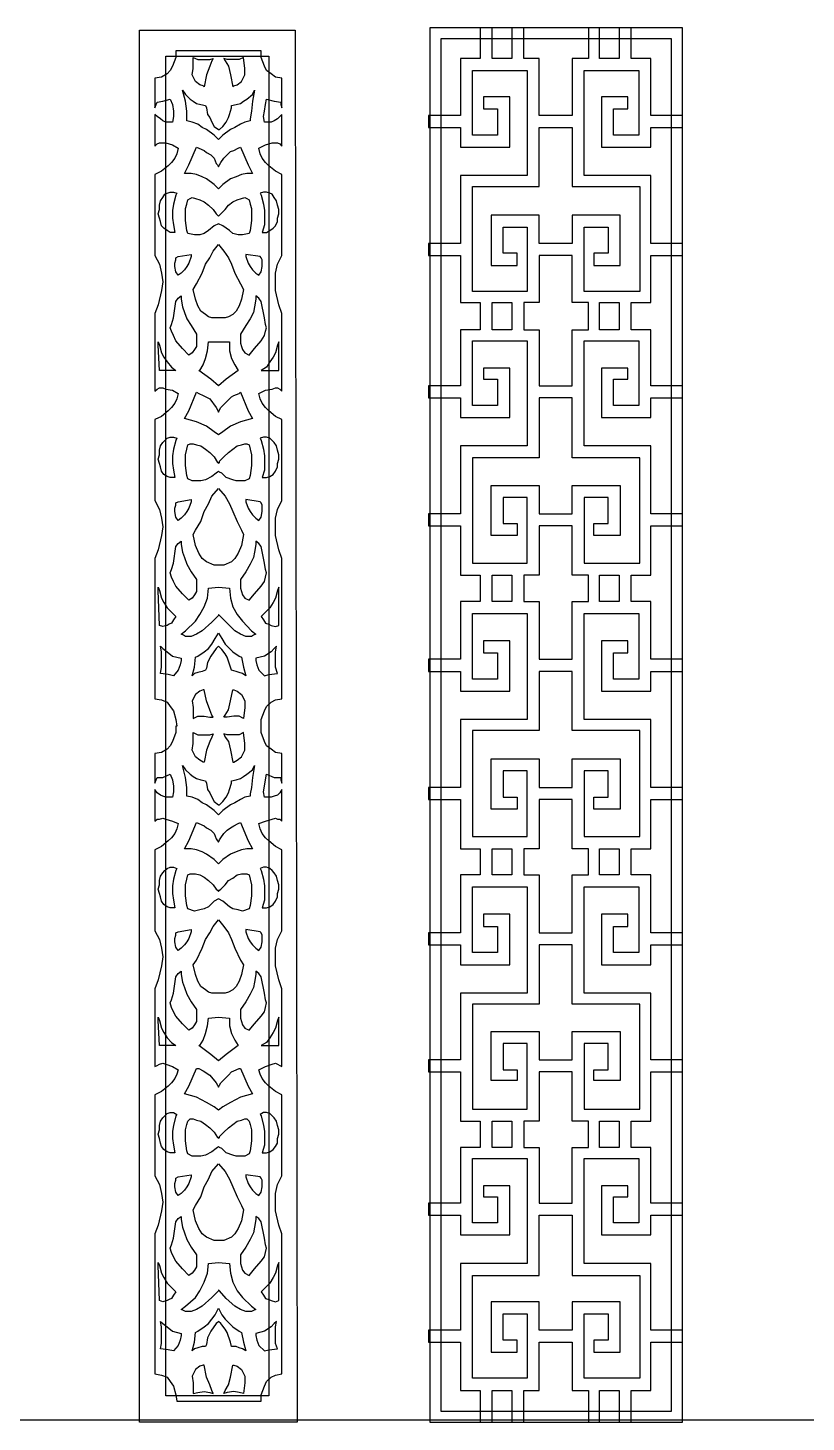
# Model space of a CAD drawing. Extents: x -66030 to 95157, y -13132 to 45879.
# Drawn here: x 26480 to 29257, y 31861 to 36837 of the extents above; entities that cross this region are included whole.
import ezdxf

# ---------------------------------------------------------------- set-up
doc = ezdxf.new("R2010")
doc.units = 0
doc.header["$LTSCALE"] = 100
doc.header["$MEASUREMENT"] = 0
doc.layers.add('3', color=11, linetype='CONTINUOUS')

msp = doc.modelspace()

# ---------------------------------------------------------------- linework, layer by layer
at = {"layer": '3', "color": 2}
msp.add_line((-66009.4, 31868.9), (90873, 31868.9), dxfattribs=at)
at = {"layer": '3'}
for points in [[(26879.3, 36829.5), (27434, 36829.5), (27441.8, 31861.1), (26879.3, 31861.1), (26879.3, 36829.5)], [(28590.2, 36837.3), (28590.2, 36728), (28519.8, 36728), (28519.8, 36837.3), (28480.8, 36837.3), (28480.8, 36728), (28422.2, 36728), (28422.2, 36524.8), (28363.6, 36524.8), (28363.6, 36524.8), (28351.9, 36524.8), (28305, 36524.8), (28305, 36728), (28250.3, 36728), (28250.3, 36837.3), (28207.4, 36837.3), (28207.4, 36728), (28137.1, 36728), (28137.1, 36837.3), (28094.1, 36837.3), (28094.1, 36728), (28051.1, 36728), (28023.8, 36728), (28023.8, 36524.8), (28023.8, 36524.8), (27965.2, 36524.8), (27910.5, 36524.8), (27910.5, 36481.9), (27965.2, 36481.9), (28023.8, 36481.9), (28023.8, 36481.9), (28023.8, 36411.6), (28066.8, 36411.6), (28199.6, 36411.6), (28199.6, 36591.2), (28105.8, 36591.2), (28105.8, 36548.3), (28156.6, 36548.3), (28156.6, 36454.5), (28066.8, 36454.5), (28066.8, 36685), (28262.1, 36685), (28262.1, 36310), (28066.8, 36310), (28023.8, 36310), (28023.8, 36298.3), (28023.8, 36271), (28023.8, 36067.8), (27965.2, 36067.8), (27910.5, 36067.8), (27910.5, 36024.9), (27965.2, 36024.9), (28023.8, 36024.9), (28023.8, 35856.9), (28094.1, 35856.9), (28094.1, 35759.3), (28051.1, 35759.3), (28023.8, 35759.3), (28023.8, 35560.1), (28023.8, 35560.1), (27965.2, 35560.1), (27910.5, 35560.1), (27910.5, 35517.1), (27965.2, 35517.1), (28023.8, 35517.1), (28023.8, 35517.1), (28023.8, 35446.8), (28066.8, 35446.8), (28199.6, 35446.8), (28199.6, 35622.6), (28105.8, 35622.6), (28105.8, 35583.5), (28156.6, 35583.5), (28156.6, 35489.8), (28066.8, 35489.8), (28066.8, 35720.2), (28262.1, 35720.2), (28262.1, 35345.2), (28066.8, 35345.2), (28023.8, 35345.2), (28023.8, 35333.5), (28023.8, 35302.3), (28023.8, 35103.1), (27965.2, 35103.1), (27910.5, 35103.1), (27910.5, 35060.1), (27965.2, 35060.1), (28023.8, 35060.1), (28023.8, 34884.3), (28094.1, 34884.3), (28094.1, 34790.6), (28051.1, 34790.6), (28023.8, 34790.6), (28023.8, 34583.6), (28023.8, 34583.6), (27965.2, 34583.6), (27910.5, 34583.6), (27910.5, 34540.6), (27965.2, 34540.6), (28023.8, 34540.6), (28023.8, 34540.6), (28023.8, 34470.3), (28066.8, 34470.3), (28199.6, 34470.3), (28199.6, 34650), (28105.8, 34650), (28105.8, 34607), (28156.6, 34607), (28156.6, 34513.3), (28066.8, 34513.3), (28066.8, 34747.6), (28262.1, 34747.6), (28262.1, 34368.7), (28066.8, 34368.7), (28023.8, 34368.7), (28023.8, 34357), (28023.8, 34329.7), (28023.8, 34126.6), (27965.2, 34126.6), (27910.5, 34126.6), (27910.5, 34083.6), (27965.2, 34083.6), (28023.8, 34083.6), (28023.8, 33907.8), (28094.1, 33907.8), (28094.1, 33814.1), (28051.1, 33814.1), (28023.8, 33814.1), (28023.8, 33607.1), (28023.8, 33607.1), (27965.2, 33607.1), (27910.5, 33607.1), (27910.5, 33564.1), (27965.2, 33564.1), (28023.8, 33564.1), (28023.8, 33564.1), (28023.8, 33493.8), (28066.8, 33493.8), (28199.6, 33493.8), (28199.6, 33673.5), (28105.8, 33673.5), (28105.8, 33630.5), (28156.6, 33630.5), (28156.6, 33536.8), (28066.8, 33536.8), (28066.8, 33771.1), (28262.1, 33771.1), (28262.1, 33392.3), (28066.8, 33392.3), (28023.8, 33392.3), (28023.8, 33380.5), (28023.8, 33353.2), (28023.8, 33154), (27965.2, 33154), (27910.5, 33154), (27910.5, 33111), (27965.2, 33111), (28023.8, 33111), (28023.8, 32935.3), (28094.1, 32935.3), (28094.1, 32841.5), (28051.1, 32841.5), (28023.8, 32841.5), (28023.8, 32642.3), (28023.8, 32642.3), (27965.2, 32642.3), (27910.5, 32642.3), (27910.5, 32599.3), (27965.2, 32599.3), (28023.8, 32599.3), (28023.8, 32599.3), (28023.8, 32529), (28066.8, 32529), (28199.6, 32529), (28199.6, 32704.8), (28105.8, 32704.8), (28105.8, 32665.7), (28156.6, 32665.7), (28156.6, 32572), (28066.8, 32572), (28066.8, 32802.5), (28262.1, 32802.5), (28262.1, 32427.5), (28066.8, 32427.5), (28023.8, 32427.5), (28023.8, 32415.8), (28023.8, 32384.5), (28023.8, 32189.2), (27965.2, 32189.2), (27910.5, 32189.2), (27910.5, 32146.3), (27965.2, 32146.3), (28023.8, 32146.3), (28023.8, 31974.4), (28094.1, 31974.4), (28094.1, 31861.1), (28137.1, 31861.1), (28137.1, 31974.4), (28207.4, 31974.4), (28207.4, 31861.1), (28250.3, 31861.1), (28250.3, 31974.4), (28277.7, 31974.4), (28305, 31974.4), (28305, 32146.3), (28305, 32146.3), (28363.6, 32146.3), (28422.2, 32146.3), (28422.2, 32146.3), (28422.2, 31974.4), (28449.5, 31974.4), (28480.8, 31974.4), (28480.8, 31861.1), (28519.8, 31861.1), (28519.8, 31974.4), (28590.2, 31974.4), (28590.2, 31861.1), (28633.1, 31861.1), (28633.1, 31974.4), (28703.4, 31974.4), (28703.4, 32146.3), (28816.7, 32146.3), (28816.7, 32189.2), (28758.1, 32189.2), (28758.1, 32189.2), (28703.4, 32189.2), (28703.4, 32384.5), (28703.4, 32415.8), (28703.4, 32427.5), (28664.4, 32427.5), (28465.2, 32427.5), (28465.2, 32802.5), (28660.5, 32802.5), (28660.5, 32572), (28570.6, 32572), (28570.6, 32665.7), (28621.4, 32665.7), (28621.4, 32704.8), (28527.7, 32704.8), (28527.7, 32529), (28660.5, 32529), (28703.4, 32529), (28703.4, 32599.3), (28758.1, 32599.3), (28758.1, 32599.3), (28816.7, 32599.3), (28816.7, 32642.3), (28758.1, 32642.3), (28703.4, 32642.3), (28703.4, 32642.3), (28703.4, 32841.5), (28676.1, 32841.5), (28633.1, 32841.5), (28633.1, 32935.3), (28703.4, 32935.3), (28703.4, 33111), (28758.1, 33111), (28816.7, 33111), (28816.7, 33154), (28758.1, 33154), (28703.4, 33154), (28703.4, 33353.2), (28703.4, 33380.5), (28703.4, 33392.3), (28664.4, 33392.3), (28465.2, 33392.3), (28465.2, 33771.1), (28660.5, 33771.1), (28660.5, 33536.8), (28570.6, 33536.8), (28570.6, 33630.5), (28621.4, 33630.5), (28621.4, 33673.5), (28527.7, 33673.5), (28527.7, 33493.8), (28660.5, 33493.8), (28703.4, 33493.8), (28703.4, 33564.1), (28703.4, 33564.1), (28758.1, 33564.1), (28816.7, 33564.1), (28816.7, 33607.1), (28758.1, 33607.1), (28703.4, 33607.1), (28703.4, 33607.1), (28703.4, 33814.1), (28676.1, 33814.1), (28633.1, 33814.1), (28633.1, 33907.8), (28703.4, 33907.8), (28703.4, 34083.6), (28758.1, 34083.6), (28816.7, 34083.6), (28816.7, 34126.6), (28758.1, 34126.6), (28703.4, 34126.6), (28703.4, 34329.7), (28703.4, 34357), (28703.4, 34368.7), (28664.4, 34368.7), (28465.2, 34368.7), (28465.2, 34747.6), (28660.5, 34747.6), (28660.5, 34513.3), (28570.6, 34513.3), (28570.6, 34607), (28621.4, 34607), (28621.4, 34650), (28527.7, 34650), (28527.7, 34470.3), (28660.5, 34470.3), (28703.4, 34470.3), (28703.4, 34540.6), (28703.4, 34540.6), (28758.1, 34540.6), (28816.7, 34540.6), (28816.7, 34583.6), (28758.1, 34583.6), (28703.4, 34583.6), (28703.4, 34583.6), (28703.4, 34790.6), (28676.1, 34790.6), (28633.1, 34790.6), (28633.1, 34884.3), (28703.4, 34884.3), (28703.4, 35060.1), (28758.1, 35060.1), (28816.7, 35060.1), (28816.7, 35103.1), (28703.4, 35103.1), (28703.4, 35302.3), (28703.4, 35333.5), (28703.4, 35345.2), (28664.4, 35345.2), (28465.2, 35345.2), (28465.2, 35720.2), (28660.5, 35720.2), (28660.5, 35489.8), (28570.6, 35489.8), (28570.6, 35583.5), (28621.4, 35583.5), (28621.4, 35622.6), (28527.7, 35622.6), (28527.7, 35446.8), (28660.5, 35446.8), (28703.4, 35446.8), (28703.4, 35517.1), (28703.4, 35517.1), (28758.1, 35517.1), (28816.7, 35517.1), (28816.7, 35560.1), (28758.1, 35560.1), (28703.4, 35560.1), (28703.4, 35560.1), (28703.4, 35759.3), (28676.1, 35759.3), (28633.1, 35759.3), (28633.1, 35856.9), (28703.4, 35856.9), (28703.4, 36024.9), (28758.1, 36024.9), (28816.7, 36024.9), (28816.7, 36067.8), (28758.1, 36067.8), (28703.4, 36067.8), (28703.4, 36271), (28703.4, 36298.3), (28703.4, 36310), (28664.4, 36310), (28465.2, 36310), (28465.2, 36685), (28660.5, 36685), (28660.5, 36454.5), (28570.6, 36454.5), (28570.6, 36548.3), (28621.4, 36548.3), (28621.4, 36591.2), (28527.7, 36591.2), (28527.7, 36411.6), (28660.5, 36411.6), (28703.4, 36411.6), (28703.4, 36481.9), (28758.1, 36481.9), (28758.1, 36481.9), (28816.7, 36481.9), (28816.7, 36524.8), (28758.1, 36524.8), (28703.4, 36524.8), (28703.4, 36524.8), (28703.4, 36728), (28676.1, 36728), (28633.1, 36728), (28633.1, 36837.3), (28590.2, 36837.3)], [(27914.4, 31861.1), (28816.7, 31861.1), (28816.7, 36837.3), (27914.4, 36837.3), (27914.4, 31861.1)], [(27953.5, 31900.2), (28777.6, 31900.2), (28777.6, 36798.3), (27953.5, 36798.3), (27953.5, 31900.2)], [(27008.2, 36755.3), (27008.2, 36731.9), (26996.5, 36700.6), (26988.7, 36685), (26977, 36673.3), (26957.5, 36661.6), (26934, 36657.6), (26934, 36552.2), (26937.9, 36563.9), (26941.8, 36571.7), (26961.4, 36575.6), (26988.7, 36583.4), (26996.5, 36563.9), (27000.4, 36540.5), (27000.4, 36520.9), (26996.5, 36501.4), (26988.7, 36501.4), (26973.1, 36501.4), (26961.4, 36505.3), (26953.6, 36513.1), (26941.8, 36520.9), (26934, 36528.7), (26934, 36415.5), (26941.8, 36423.3), (26949.7, 36427.2), (26961.4, 36427.2), (26973.1, 36427.2), (26996.5, 36419.4), (27016.1, 36407.7), (27012.1, 36388.1), (27004.3, 36372.5), (26992.6, 36356.9), (26980.9, 36345.2), (26957.5, 36325.6), (26934, 36313.9), (26934, 36024.9), (26949.7, 35993.6), (26957.5, 35962.4), (26961.4, 35931.1), (26957.5, 35899.9), (26945.7, 35849.1), (26934, 35817.9), (26934, 35540.5), (26941.8, 35548.4), (26949.7, 35552.3), (26961.4, 35552.3), (26973.1, 35548.4), (26996.5, 35544.4), (27016.1, 35532.7), (27012.1, 35513.2), (27004.3, 35497.6), (26992.6, 35481.9), (26980.9, 35470.2), (26957.5, 35450.7), (26934, 35439), (26934, 35169.5), (26934, 35149.9), (26949.7, 35118.7), (26957.5, 35087.4), (26961.4, 35056.2), (26957.5, 35025), (26945.7, 34974.2), (26934, 34942.9), (26934, 34528.9), (26934, 34443), (26957.5, 34439.1), (26977, 34431.2), (26988.7, 34415.6), (27000.4, 34400), (27008.2, 34368.7), (27012.1, 34345.3), (27008.2, 34345.3), (27008.2, 34345.3), (27008.2, 34321.9), (26996.5, 34290.6), (26988.7, 34275), (26977, 34263.3), (26957.5, 34251.6), (26934, 34247.7), (26934, 34142.2), (26937.9, 34153.9), (26941.8, 34161.7), (26961.4, 34161.7), (26988.7, 34173.5), (26996.5, 34153.9), (27000.4, 34130.5), (27000.4, 34111), (26996.5, 34091.4), (26988.7, 34091.4), (26973.1, 34091.4), (26961.4, 34095.3), (26953.6, 34099.2), (26941.8, 34107), (26934, 34118.8), (26934, 34005.5), (26941.8, 34013.3), (26949.7, 34013.3), (26961.4, 34017.2), (26973.1, 34013.3), (26996.5, 34005.5), (27016.1, 33997.7), (27012.1, 33978.2), (27004.3, 33962.5), (26992.6, 33946.9), (26980.9, 33935.2), (26957.5, 33915.7), (26934, 33903.9), (26934, 33614.9), (26949.7, 33583.6), (26957.5, 33552.4), (26961.4, 33521.2), (26957.5, 33489.9), (26945.7, 33439.1), (26934, 33407.9), (26934, 33130.6), (26941.8, 33134.5), (26949.7, 33138.4), (26961.4, 33142.3), (26973.1, 33138.4), (26996.5, 33130.6), (27016.1, 33118.8), (27012.1, 33103.2), (27004.3, 33087.6), (26992.6, 33072), (26980.9, 33060.2), (26957.5, 33040.7), (26934, 33029), (26934, 32759.5), (26934, 32740), (26949.7, 32708.7), (26957.5, 32677.5), (26961.4, 32646.2), (26957.5, 32615), (26945.7, 32564.2), (26934, 32532.9), (26934, 32118.9), (26934, 32033), (26957.5, 32029.1), (26977, 32021.3), (26988.7, 32005.6), (27000.4, 31990), (27008.2, 31958.8), (27012.1, 31935.3), (27156.7, 31935.3), (27164.5, 31935.3), (27312.9, 31935.3), (27312.9, 31958.8), (27324.6, 31990), (27332.4, 32005.6), (27348.1, 32021.3), (27363.7, 32029.1), (27387.1, 32033), (27387.1, 32118.9), (27387.1, 32532.9), (27375.4, 32564.2), (27363.7, 32615), (27363.7, 32646.2), (27363.7, 32677.5), (27371.5, 32708.7), (27387.1, 32740), (27387.1, 32759.5), (27387.1, 33029), (27363.7, 33040.7), (27340.2, 33060.2), (27328.5, 33072), (27316.8, 33087.6), (27309, 33103.2), (27305.1, 33118.8), (27328.5, 33130.6), (27352, 33138.4), (27363.7, 33142.3), (27371.5, 33138.4), (27379.3, 33134.5), (27387.1, 33130.6), (27387.1, 33407.9), (27375.4, 33439.1), (27363.7, 33489.9), (27363.7, 33521.2), (27363.7, 33552.4), (27371.5, 33583.6), (27387.1, 33614.9), (27387.1, 33903.9), (27363.7, 33915.7), (27340.2, 33935.2), (27328.5, 33946.9), (27316.8, 33962.5), (27309, 33978.2), (27305.1, 33997.7), (27328.5, 34005.5), (27352, 34013.3), (27363.7, 34017.2), (27371.5, 34013.3), (27379.3, 34013.3), (27387.1, 34005.5), (27387.1, 34118.8), (27379.3, 34107), (27371.5, 34099.2), (27359.8, 34095.3), (27348.1, 34091.4), (27332.4, 34091.4), (27324.6, 34091.4), (27320.7, 34111), (27324.6, 34130.5), (27328.5, 34153.9), (27332.4, 34173.5), (27359.8, 34161.7), (27383.2, 34161.7), (27383.2, 34153.9), (27387.1, 34142.2), (27387.1, 34247.7), (27363.7, 34251.6), (27348.1, 34263.3), (27332.4, 34275), (27324.6, 34290.6), (27312.9, 34321.9), (27312.9, 34345.3), (27312.9, 34345.3), (27312.9, 34345.3), (27312.9, 34368.7), (27324.6, 34400), (27332.4, 34415.6), (27348.1, 34431.2), (27363.7, 34439.1), (27387.1, 34443), (27387.1, 34528.9), (27387.1, 34942.9), (27375.4, 34974.2), (27363.7, 35025), (27363.7, 35056.2), (27363.7, 35087.4), (27371.5, 35118.7), (27387.1, 35149.9), (27387.1, 35169.5), (27387.1, 35439), (27363.7, 35450.7), (27340.2, 35470.2), (27328.5, 35481.9), (27316.8, 35497.6), (27309, 35513.2), (27305.1, 35532.7), (27328.5, 35544.4), (27352, 35548.4), (27363.7, 35552.3), (27371.5, 35552.3), (27379.3, 35548.4), (27387.1, 35540.5), (27387.1, 35817.9), (27375.4, 35849.1), (27363.7, 35899.9), (27363.7, 35931.1), (27363.7, 35962.4), (27371.5, 35993.6), (27387.1, 36024.9), (27387.1, 36313.9), (27363.7, 36325.6), (27340.2, 36345.2), (27328.5, 36356.9), (27316.8, 36372.5), (27309, 36388.1), (27305.1, 36407.7), (27328.5, 36419.4), (27352, 36427.2), (27363.7, 36427.2), (27371.5, 36427.2), (27379.3, 36423.3), (27387.1, 36415.5), (27387.1, 36528.7), (27379.3, 36520.9), (27371.5, 36513.1), (27359.8, 36505.3), (27348.1, 36501.4), (27332.4, 36501.4), (27324.6, 36501.4), (27320.7, 36520.9), (27324.6, 36540.5), (27328.5, 36563.9), (27332.4, 36583.4), (27359.8, 36575.6), (27383.2, 36571.7), (27383.2, 36563.9), (27387.1, 36552.2), (27387.1, 36657.6), (27363.7, 36661.6), (27348.1, 36673.3), (27332.4, 36685), (27324.6, 36700.6), (27312.9, 36731.9), (27312.9, 36755.3), (27234.8, 36755.3), (27160.6, 36755.3), (27086.4, 36755.3), (27008.2, 36755.3)], [(26973.1, 36735.8), (27340.2, 36735.8), (27340.2, 31954.9), (26973.1, 31954.9), (26973.1, 36735.8)], [(27141, 36728), (27137.1, 36720.1), (27129.3, 36700.6), (27117.6, 36669.4), (27109.8, 36626.4), (27105.9, 36630.3), (27094.2, 36634.2), (27078.5, 36645.9), (27066.8, 36669.4), (27070.7, 36692.8), (27070.7, 36731.9), (27086.4, 36724), (27109.8, 36724), (27129.3, 36724), (27141, 36728)], [(27180.1, 36728), (27184, 36720.1), (27195.7, 36700.6), (27203.5, 36669.4), (27211.4, 36626.4), (27215.3, 36630.3), (27227, 36634.2), (27242.6, 36645.9), (27254.3, 36669.4), (27254.3, 36692.8), (27250.4, 36731.9), (27234.8, 36724), (27215.3, 36724), (27191.8, 36724), (27180.1, 36728)], [(27160.6, 36438.9), (27144.9, 36454.5), (27117.6, 36474.1), (27102, 36481.9), (27086.4, 36493.6), (27066.8, 36501.4), (27047.3, 36505.3), (27047.3, 36513.1), (27047.3, 36540.5), (27043.4, 36575.6), (27031.7, 36614.7), (27043.4, 36599.1), (27059, 36583.4), (27070.7, 36575.6), (27082.5, 36567.8), (27098.1, 36563.9), (27113.7, 36560), (27117.6, 36552.2), (27121.5, 36528.7), (27129.3, 36517), (27137.1, 36501.4), (27144.9, 36485.8), (27160.6, 36474.1), (27160.6, 36474.1), (27164.5, 36474.1), (27176.2, 36485.8), (27187.9, 36501.4), (27195.7, 36517), (27199.6, 36528.7), (27207.4, 36552.2), (27207.4, 36560), (27223.1, 36563.9), (27238.7, 36567.8), (27250.4, 36575.6), (27262.1, 36583.4), (27281.7, 36599.1), (27289.5, 36614.7), (27281.7, 36575.6), (27277.8, 36540.5), (27273.8, 36513.1), (27273.8, 36505.3), (27254.3, 36501.4), (27238.7, 36493.6), (27219.2, 36481.9), (27203.5, 36474.1), (27176.2, 36454.5), (27160.6, 36438.9)], [(28351.9, 36481.9), (28351.9, 36481.9), (28363.6, 36481.9), (28422.2, 36481.9), (28422.2, 36310), (28422.2, 36282.7), (28422.2, 36271), (28664.4, 36271), (28664.4, 35896), (28465.2, 35896), (28465.2, 36126.4), (28551.1, 36126.4), (28551.1, 36032.7), (28500.3, 36032.7), (28500.3, 35989.7), (28594.1, 35989.7), (28594.1, 36169.4), (28465.2, 36169.4), (28422.2, 36169.4), (28422.2, 36067.8), (28422.2, 36067.8), (28363.6, 36067.8), (28305, 36067.8), (28305, 36067.8), (28305, 36169.4), (28262.1, 36169.4), (28133.2, 36169.4), (28133.2, 35989.7), (28226.9, 35989.7), (28226.9, 36032.7), (28176.1, 36032.7), (28176.1, 36126.4), (28262.1, 36126.4), (28262.1, 35896), (28066.8, 35896), (28066.8, 36271), (28305, 36271), (28305, 36282.7), (28305, 36310), (28305, 36481.9), (28351.9, 36481.9)], [(27160.6, 36263.1), (27144.9, 36278.8), (27117.6, 36298.3), (27102, 36306.1), (27082.5, 36313.9), (27062.9, 36317.8), (27039.5, 36317.8), (27055.1, 36349.1), (27082.5, 36411.6), (27090.3, 36407.7), (27109.8, 36399.9), (27117.6, 36392), (27133.2, 36384.2), (27144.9, 36372.5), (27152.8, 36353), (27156.7, 36349.1), (27160.6, 36341.3), (27164.5, 36349.1), (27168.4, 36356.9), (27180.1, 36372.5), (27191.8, 36384.2), (27203.5, 36395.9), (27215.3, 36399.9), (27230.9, 36407.7), (27238.7, 36411.6), (27266, 36349.1), (27281.7, 36317.8), (27262.1, 36317.8), (27242.6, 36313.9), (27223.1, 36306.1), (27203.5, 36298.3), (27176.2, 36278.8), (27160.6, 36263.1)], [(27012.1, 36247.5), (27008.2, 36239.7), (27000.4, 36208.5), (26996.5, 36185), (26996.5, 36157.7), (27000.4, 36134.2), (27004.3, 36106.9), (26988.7, 36106.9), (26977, 36114.7), (26965.3, 36122.5), (26957.5, 36130.3), (26953.6, 36146), (26949.7, 36157.7), (26945.7, 36173.3), (26949.7, 36188.9), (26949.7, 36204.6), (26953.6, 36220.2), (26961.4, 36231.9), (26969.2, 36243.6), (26977, 36247.5), (26988.7, 36251.4), (27000.4, 36251.4), (27012.1, 36247.5)], [(27160.6, 36138.2), (27144.9, 36130.3), (27125.4, 36114.7), (27109.8, 36103), (27094.2, 36099.1), (27074.6, 36099.1), (27051.2, 36103), (27047.3, 36114.7), (27043.4, 36149.9), (27043.4, 36169.4), (27043.4, 36192.8), (27047.3, 36208.5), (27051.2, 36224.1), (27059, 36228), (27066.8, 36231.9), (27078.5, 36228), (27094.2, 36224.1), (27109.8, 36216.3), (27125.4, 36204.6), (27141, 36188.9), (27152.8, 36173.3), (27156.7, 36169.4), (27160.6, 36165.5), (27160.6, 36165.5), (27160.6, 36165.5), (27160.6, 36165.5), (27160.6, 36165.5), (27164.5, 36169.4), (27168.4, 36173.3), (27184, 36188.9), (27195.7, 36204.6), (27211.4, 36216.3), (27227, 36224.1), (27242.6, 36228), (27254.3, 36231.9), (27262.1, 36228), (27269.9, 36224.1), (27273.8, 36208.5), (27277.8, 36192.8), (27277.8, 36169.4), (27277.8, 36149.9), (27273.8, 36114.7), (27269.9, 36103), (27246.5, 36099.1), (27230.9, 36099.1), (27211.4, 36103), (27199.6, 36114.7), (27176.2, 36130.3), (27160.6, 36138.2)], [(27309, 36247.5), (27312.9, 36239.7), (27320.7, 36208.5), (27324.6, 36185), (27324.6, 36157.7), (27324.6, 36134.2), (27316.8, 36106.9), (27332.4, 36106.9), (27344.2, 36114.7), (27355.9, 36122.5), (27363.7, 36130.3), (27371.5, 36146), (27371.5, 36157.7), (27375.4, 36173.3), (27375.4, 36188.9), (27371.5, 36204.6), (27367.6, 36220.2), (27359.8, 36231.9), (27352, 36243.6), (27344.2, 36247.5), (27332.4, 36251.4), (27320.7, 36251.4), (27309, 36247.5)], [(27016.1, 36021), (27062.9, 36028.8), (27062.9, 36021), (27055.1, 35997.5), (27047.3, 35985.8), (27039.5, 35974.1), (27027.8, 35962.4), (27016.1, 35954.6), (27008.2, 35966.3), (27004.3, 35985.8), (27004.3, 35997.5), (27008.2, 36009.3), (27008.2, 36017.1), (27016.1, 36021)], [(27164.5, 35802.2), (27164.5, 35802.2), (27164.5, 35802.2), (27160.6, 35802.2), (27156.7, 35802.2), (27156.7, 35802.2), (27156.7, 35802.2), (27148.9, 35802.2), (27137.1, 35802.2), (27125.4, 35806.1), (27113.7, 35814), (27098.1, 35825.7), (27086.4, 35845.2), (27078.5, 35868.6), (27070.7, 35903.8), (27082.5, 35923.3), (27102, 35962.4), (27113.7, 35993.6), (27129.3, 36017.1), (27141, 36040.5), (27160.6, 36063.9), (27180.1, 36040.5), (27195.7, 36017.1), (27207.4, 35993.6), (27219.2, 35962.4), (27238.7, 35923.3), (27250.4, 35903.8), (27242.6, 35868.6), (27234.8, 35845.2), (27223.1, 35825.7), (27211.4, 35814), (27195.7, 35806.1), (27184, 35802.2), (27172.3, 35802.2), (27164.5, 35802.2)], [(27309, 36021), (27258.2, 36028.8), (27258.2, 36021), (27266, 35997.5), (27273.8, 35985.8), (27281.7, 35974.1), (27293.4, 35962.4), (27305.1, 35954.6), (27312.9, 35966.3), (27316.8, 35985.8), (27316.8, 35997.5), (27316.8, 36009.3), (27312.9, 36017.1), (27309, 36021)], [(28422.2, 36024.9), (28422.2, 36024.9), (28363.6, 36024.9), (28305, 36024.9), (28305, 36024.9), (28305, 35856.9), (28277.7, 35856.9), (28250.3, 35856.9), (28250.3, 35759.3), (28305, 35759.3), (28305, 35560.1), (28363.6, 35560.1), (28422.2, 35560.1), (28422.2, 35759.3), (28480.8, 35759.3), (28480.8, 35856.9), (28449.5, 35856.9), (28422.2, 35856.9), (28422.2, 36024.9)], [(27027.8, 35880.4), (27027.8, 35868.6), (27031.7, 35841.3), (27039.5, 35821.8), (27047.3, 35798.3), (27062.9, 35774.9), (27082.5, 35743.6), (27082.5, 35735.8), (27082.5, 35712.4), (27082.5, 35700.7), (27074.6, 35689), (27066.8, 35677.2), (27055.1, 35669.4), (27031.7, 35692.9), (27008.2, 35720.2), (27000.4, 35739.7), (26992.6, 35755.4), (26988.7, 35767.1), (26992.6, 35778.8), (27000.4, 35802.2), (27008.2, 35860.8), (27016.1, 35872.5), (27027.8, 35880.4)], [(27293.4, 35880.4), (27293.4, 35868.6), (27289.5, 35841.3), (27285.6, 35821.8), (27273.8, 35798.3), (27258.2, 35774.9), (27238.7, 35743.6), (27238.7, 35735.8), (27238.7, 35712.4), (27242.6, 35700.7), (27246.5, 35689), (27254.3, 35677.2), (27269.9, 35669.4), (27289.5, 35692.9), (27312.9, 35720.2), (27324.6, 35739.7), (27328.5, 35755.4), (27332.4, 35767.1), (27328.5, 35778.8), (27324.6, 35802.2), (27312.9, 35860.8), (27305.1, 35872.5), (27293.4, 35880.4)], [(28137.1, 35856.9), (28207.4, 35856.9), (28207.4, 35759.3), (28137.1, 35759.3), (28137.1, 35856.9)], [(28519.8, 35856.9), (28590.2, 35856.9), (28590.2, 35759.3), (28519.8, 35759.3), (28519.8, 35856.9)], [(27008.2, 35614.8), (26949.7, 35614.8), (26945.7, 35704.6), (26945.7, 35716.3), (26949.7, 35704.6), (26957.5, 35677.2), (26965.3, 35661.6), (26977, 35646), (26992.6, 35626.5), (27008.2, 35614.8)], [(27160.6, 35560.1), (27133.2, 35583.5), (27090.3, 35614.8), (27094.2, 35614.8), (27105.9, 35634.3), (27113.7, 35657.7), (27121.5, 35685.1), (27125.4, 35716.3), (27160.6, 35716.3), (27199.6, 35716.3), (27199.6, 35685.1), (27207.4, 35657.7), (27219.2, 35634.3), (27230.9, 35614.8), (27230.9, 35614.8), (27187.9, 35583.5), (27160.6, 35560.1)], [(27312.9, 35614.8), (27375.4, 35614.8), (27375.4, 35704.6), (27375.4, 35716.3), (27371.5, 35704.6), (27363.7, 35677.2), (27355.9, 35661.6), (27344.2, 35646), (27332.4, 35626.5), (27312.9, 35614.8)], [(27160.6, 35384.3), (27144.9, 35396), (27117.6, 35415.5), (27082.5, 35431.2), (27039.5, 35442.9), (27055.1, 35470.2), (27082.5, 35536.6), (27090.3, 35532.7), (27105.9, 35524.9), (27129.3, 35513.2), (27152.8, 35481.9), (27156.7, 35474.1), (27160.6, 35466.3), (27164.5, 35474.1), (27168.4, 35481.9), (27184, 35497.6), (27195.7, 35509.3), (27207.4, 35521), (27215.3, 35524.9), (27234.8, 35532.7), (27238.7, 35536.6), (27266, 35470.2), (27281.7, 35442.9), (27238.7, 35431.2), (27203.5, 35415.5), (27176.2, 35396), (27160.6, 35384.3)], [(28305, 35103.1), (28305, 35103.1), (28351.9, 35103.1), (28351.9, 35103.1), (28363.6, 35103.1), (28422.2, 35103.1), (28422.2, 35103.1), (28422.2, 35204.6), (28465.2, 35204.6), (28594.1, 35204.6), (28594.1, 35025), (28500.3, 35025), (28500.3, 35067.9), (28551.1, 35067.9), (28551.1, 35161.7), (28465.2, 35161.7), (28465.2, 34927.3), (28664.4, 34927.3), (28664.4, 35302.3), (28422.2, 35302.3), (28422.2, 35317.9), (28422.2, 35345.2), (28422.2, 35517.1), (28363.6, 35517.1), (28305, 35517.1), (28305, 35345.2), (28305, 35317.9), (28305, 35302.3), (28066.8, 35302.3), (28066.8, 34927.3), (28262.1, 34927.3), (28262.1, 35161.7), (28176.1, 35161.7), (28176.1, 35067.9), (28226.9, 35067.9), (28226.9, 35025), (28133.2, 35025), (28133.2, 35204.6), (28262.1, 35204.6), (28305, 35204.6), (28305, 35103.1)], [(27012.1, 35372.6), (27008.2, 35364.8), (27000.4, 35333.5), (26996.5, 35310.1), (26996.5, 35282.7), (27000.4, 35259.3), (27004.3, 35232), (26988.7, 35232), (26977, 35235.9), (26965.3, 35243.7), (26957.5, 35255.4), (26953.6, 35271), (26949.7, 35282.7), (26945.7, 35298.4), (26949.7, 35314), (26949.7, 35329.6), (26953.6, 35345.2), (26961.4, 35357), (26969.2, 35364.8), (26977, 35372.6), (26988.7, 35376.5), (27000.4, 35376.5), (27012.1, 35372.6)], [(27152.8, 35247.6), (27137.1, 35235.9), (27113.7, 35224.2), (27098.1, 35220.2), (27082.5, 35220.2), (27066.8, 35220.2), (27051.2, 35228.1), (27047.3, 35239.8), (27043.4, 35274.9), (27043.4, 35294.5), (27043.4, 35314), (27047.3, 35333.5), (27051.2, 35349.1), (27059, 35353.1), (27070.7, 35353.1), (27082.5, 35349.1), (27098.1, 35345.2), (27113.7, 35333.5), (27129.3, 35321.8), (27144.9, 35306.2), (27156.7, 35286.7), (27156.7, 35286.7), (27160.6, 35286.7), (27160.6, 35282.7), (27164.5, 35286.7), (27164.5, 35290.6), (27180.1, 35306.2), (27195.7, 35321.8), (27211.4, 35333.5), (27227, 35345.2), (27242.6, 35349.1), (27254.3, 35353.1), (27262.1, 35353.1), (27269.9, 35349.1), (27273.8, 35333.5), (27277.8, 35314), (27277.8, 35294.5), (27277.8, 35274.9), (27273.8, 35239.8), (27269.9, 35228.1), (27254.3, 35220.2), (27238.7, 35220.2), (27223.1, 35220.2), (27211.4, 35224.2), (27187.9, 35232), (27172.3, 35247.6), (27164.5, 35251.5), (27160.6, 35255.4), (27156.7, 35251.5), (27152.8, 35247.6)], [(27309, 35372.6), (27312.9, 35364.8), (27320.7, 35333.5), (27324.6, 35310.1), (27324.6, 35282.7), (27324.6, 35259.3), (27316.8, 35232), (27332.4, 35232), (27344.2, 35235.9), (27355.9, 35243.7), (27363.7, 35255.4), (27371.5, 35271), (27371.5, 35282.7), (27375.4, 35298.4), (27375.4, 35314), (27371.5, 35329.6), (27367.6, 35345.2), (27359.8, 35357), (27352, 35364.8), (27344.2, 35372.6), (27332.4, 35376.5), (27320.7, 35376.5), (27309, 35372.6)], [(27160.6, 34919.5), (27144.9, 34919.5), (27117.6, 34931.2), (27102, 34942.9), (27090.3, 34962.5), (27078.5, 34989.8), (27070.7, 35028.9), (27078.5, 35044.5), (27098.1, 35075.7), (27109.8, 35110.9), (27125.4, 35138.2), (27137.1, 35165.6), (27160.6, 35192.9), (27184, 35165.6), (27199.6, 35138.2), (27211.4, 35110.9), (27227, 35075.7), (27242.6, 35044.5), (27250.4, 35028.9), (27242.6, 34989.8), (27230.9, 34962.5), (27219.2, 34942.9), (27207.4, 34931.2), (27180.1, 34919.5), (27160.6, 34919.5)], [(27016.1, 35146), (27062.9, 35153.8), (27062.9, 35146), (27055.1, 35122.6), (27047.3, 35110.9), (27039.5, 35099.2), (27027.8, 35087.4), (27016.1, 35079.6), (27008.2, 35091.4), (27004.3, 35110.9), (27004.3, 35122.6), (27008.2, 35134.3), (27008.2, 35142.1), (27016.1, 35146)], [(27309, 35146), (27258.2, 35153.8), (27258.2, 35146), (27266, 35122.6), (27273.8, 35110.9), (27281.7, 35099.2), (27293.4, 35087.4), (27305.1, 35079.6), (27312.9, 35091.4), (27316.8, 35110.9), (27316.8, 35122.6), (27316.8, 35134.3), (27312.9, 35142.1), (27309, 35146)], [(28422.2, 35060.1), (28422.2, 35060.1), (28363.6, 35060.1), (28305, 35060.1), (28305, 35060.1), (28305, 34884.3), (28277.7, 34884.3), (28250.3, 34884.3), (28250.3, 34790.6), (28305, 34790.6), (28305, 34583.6), (28363.6, 34583.6), (28422.2, 34583.6), (28422.2, 34790.6), (28480.8, 34790.6), (28480.8, 34884.3), (28449.5, 34884.3), (28422.2, 34884.3), (28422.2, 35060.1)], [(27027.8, 35005.4), (27027.8, 34993.7), (27031.7, 34966.4), (27039.5, 34946.8), (27047.3, 34923.4), (27062.9, 34896.1), (27082.5, 34868.7), (27082.5, 34860.9), (27082.5, 34837.5), (27082.5, 34825.7), (27074.6, 34814), (27066.8, 34802.3), (27055.1, 34794.5), (27031.7, 34817.9), (27008.2, 34845.3), (27000.4, 34860.9), (26992.6, 34876.5), (26988.7, 34892.1), (26992.6, 34903.9), (27000.4, 34927.3), (27008.2, 34985.9), (27016.1, 34997.6), (27027.8, 35005.4)], [(27293.4, 35005.4), (27293.4, 34993.7), (27289.5, 34966.4), (27285.6, 34946.8), (27273.8, 34923.4), (27258.2, 34896.1), (27238.7, 34868.7), (27238.7, 34860.9), (27238.7, 34837.5), (27242.6, 34825.7), (27246.5, 34814), (27254.3, 34802.3), (27269.9, 34794.5), (27289.5, 34817.9), (27312.9, 34845.3), (27324.6, 34860.9), (27328.5, 34876.5), (27332.4, 34892.1), (27328.5, 34903.9), (27324.6, 34927.3), (27312.9, 34985.9), (27305.1, 34997.6), (27293.4, 35005.4)], [(28137.1, 34884.3), (28207.4, 34884.3), (28207.4, 34790.6), (28137.1, 34790.6), (28137.1, 34884.3)], [(28519.8, 34884.3), (28590.2, 34884.3), (28590.2, 34790.6), (28519.8, 34790.6), (28519.8, 34884.3)], [(26945.7, 34841.4), (26949.7, 34829.7), (26957.5, 34802.3), (26965.3, 34786.7), (26977, 34767.2), (26992.6, 34751.5), (27008.2, 34735.9), (27000.4, 34724.2), (26992.6, 34712.5), (26984.8, 34708.6), (26977, 34704.7), (26961.4, 34700.8), (26949.7, 34704.7), (26945.7, 34829.7), (26945.7, 34841.4)], [(27160.6, 34739.8), (27160.6, 34739.8), (27137.1, 34716.4), (27102, 34685.1), (27082.5, 34673.4), (27062.9, 34665.6), (27055.1, 34665.6), (27043.4, 34665.6), (27035.6, 34669.5), (27027.8, 34673.4), (27043.4, 34685.1), (27078.5, 34720.3), (27094.2, 34743.7), (27109.8, 34771.1), (27121.5, 34802.3), (27125.4, 34837.5), (27160.6, 34841.4), (27199.6, 34837.5), (27203.5, 34802.3), (27211.4, 34771.1), (27227, 34743.7), (27246.5, 34720.3), (27277.8, 34685.1), (27293.4, 34673.4), (27285.6, 34669.5), (27277.8, 34665.6), (27269.9, 34665.6), (27258.2, 34665.6), (27238.7, 34673.4), (27219.2, 34685.1), (27187.9, 34716.4), (27164.5, 34739.8), (27164.5, 34739.8), (27160.6, 34743.7), (27160.6, 34743.7), (27160.6, 34739.8)], [(27375.4, 34841.4), (27371.5, 34829.7), (27363.7, 34802.3), (27355.9, 34786.7), (27344.2, 34767.2), (27328.5, 34751.5), (27312.9, 34735.9), (27320.7, 34724.2), (27328.5, 34712.5), (27340.2, 34708.6), (27348.1, 34704.7), (27363.7, 34700.8), (27375.4, 34704.7), (27375.4, 34829.7), (27375.4, 34841.4)], [(27152.8, 34622.6), (27133.2, 34595.3), (27121.5, 34571.9), (27117.6, 34552.3), (27113.7, 34544.5), (27102, 34540.6), (27086.4, 34536.7), (27074.6, 34532.8), (27066.8, 34525), (27074.6, 34556.2), (27078.5, 34591.4), (27086.4, 34595.3), (27109.8, 34610.9), (27125.4, 34622.6), (27137.1, 34638.3), (27148.9, 34657.8), (27160.6, 34677.3), (27172.3, 34657.8), (27184, 34638.3), (27199.6, 34622.6), (27211.4, 34610.9), (27234.8, 34595.3), (27242.6, 34591.4), (27250.4, 34556.2), (27258.2, 34525), (27246.5, 34532.8), (27234.8, 34536.7), (27223.1, 34540.6), (27207.4, 34544.5), (27203.5, 34556.2), (27191.8, 34591.4), (27184, 34603.1), (27172.3, 34618.7), (27168.4, 34622.6), (27160.6, 34630.4), (27156.7, 34626.5), (27152.8, 34622.6)], [(26953.6, 34630.4), (26961.4, 34622.6), (26977, 34610.9), (26996.5, 34595.3), (27027.8, 34587.5), (27027.8, 34579.7), (27023.9, 34564), (27016.1, 34544.5), (27000.4, 34525), (26980.9, 34528.9), (26953.6, 34532.8), (26957.5, 34556.2), (26957.5, 34583.6), (26957.5, 34610.9), (26953.6, 34630.4)], [(27367.6, 34630.4), (27359.8, 34622.6), (27348.1, 34610.9), (27324.6, 34595.3), (27293.4, 34587.5), (27293.4, 34579.7), (27297.3, 34564), (27305.1, 34544.5), (27324.6, 34525), (27340.2, 34528.9), (27371.5, 34532.8), (27363.7, 34556.2), (27363.7, 34583.6), (27363.7, 34610.9), (27367.6, 34630.4)], [(28305, 34126.6), (28305, 34126.6), (28363.6, 34126.6), (28422.2, 34126.6), (28422.2, 34126.6), (28422.2, 34228.1), (28465.2, 34228.1), (28594.1, 34228.1), (28594.1, 34048.5), (28500.3, 34048.5), (28500.3, 34091.4), (28551.1, 34091.4), (28551.1, 34185.2), (28465.2, 34185.2), (28465.2, 33950.8), (28664.4, 33950.8), (28664.4, 34329.7), (28422.2, 34329.7), (28422.2, 34341.4), (28422.2, 34368.7), (28422.2, 34540.6), (28363.6, 34540.6), (28305, 34540.6), (28305, 34368.7), (28305, 34341.4), (28305, 34329.7), (28066.8, 34329.7), (28066.8, 33950.8), (28262.1, 33950.8), (28262.1, 34185.2), (28176.1, 34185.2), (28176.1, 34091.4), (28226.9, 34091.4), (28226.9, 34048.5), (28133.2, 34048.5), (28133.2, 34228.1), (28262.1, 34228.1), (28305, 34228.1), (28305, 34126.6)], [(27141, 34376.6), (27137.1, 34384.4), (27129.3, 34403.9), (27117.6, 34435.2), (27109.8, 34474.2), (27105.9, 34474.2), (27094.2, 34470.3), (27078.5, 34458.6), (27066.8, 34435.2), (27070.7, 34411.7), (27070.7, 34372.7), (27086.4, 34380.5), (27109.8, 34380.5), (27129.3, 34376.6), (27141, 34376.6)], [(27180.1, 34376.6), (27184, 34384.4), (27195.7, 34403.9), (27203.5, 34435.2), (27211.4, 34474.2), (27215.3, 34474.2), (27227, 34470.3), (27242.6, 34458.6), (27254.3, 34435.2), (27254.3, 34411.7), (27250.4, 34372.7), (27234.8, 34380.5), (27215.3, 34380.5), (27191.8, 34376.6), (27180.1, 34376.6)], [(27141, 34318), (27137.1, 34306.3), (27129.3, 34290.6), (27117.6, 34259.4), (27109.8, 34216.4), (27105.9, 34216.4), (27094.2, 34224.2), (27078.5, 34235.9), (27066.8, 34259.4), (27070.7, 34282.8), (27070.7, 34321.9), (27086.4, 34314.1), (27109.8, 34314.1), (27129.3, 34314.1), (27141, 34318)], [(27180.1, 34318), (27184, 34306.3), (27195.7, 34290.6), (27203.5, 34259.4), (27211.4, 34216.4), (27215.3, 34216.4), (27227, 34224.2), (27242.6, 34235.9), (27254.3, 34259.4), (27254.3, 34282.8), (27250.4, 34321.9), (27234.8, 34314.1), (27215.3, 34314.1), (27191.8, 34314.1), (27180.1, 34318)], [(27160.6, 34028.9), (27144.9, 34044.6), (27117.6, 34064.1), (27102, 34071.9), (27086.4, 34083.6), (27066.8, 34091.4), (27047.3, 34095.3), (27047.3, 34103.1), (27047.3, 34126.6), (27043.4, 34161.7), (27031.7, 34204.7), (27043.4, 34189.1), (27059, 34173.5), (27070.7, 34165.6), (27082.5, 34157.8), (27098.1, 34153.9), (27113.7, 34150), (27117.6, 34142.2), (27121.5, 34118.8), (27129.3, 34107), (27137.1, 34091.4), (27144.9, 34075.8), (27160.6, 34064.1), (27160.6, 34064.1), (27164.5, 34064.1), (27176.2, 34075.8), (27187.9, 34091.4), (27195.7, 34107), (27199.6, 34118.8), (27207.4, 34142.2), (27207.4, 34150), (27223.1, 34153.9), (27238.7, 34157.8), (27250.4, 34165.6), (27262.1, 34173.5), (27281.7, 34189.1), (27289.5, 34204.7), (27281.7, 34161.7), (27277.8, 34126.6), (27273.8, 34103.1), (27273.8, 34095.3), (27254.3, 34091.4), (27238.7, 34083.6), (27219.2, 34071.9), (27203.5, 34064.1), (27176.2, 34044.6), (27160.6, 34028.9)], [(28422.2, 34083.6), (28422.2, 34083.6), (28363.6, 34083.6), (28363.6, 34083.6), (28351.9, 34083.6), (28305, 34083.6), (28305, 34083.6), (28305, 33907.8), (28277.7, 33907.8), (28250.3, 33907.8), (28250.3, 33814.1), (28305, 33814.1), (28305, 33607.1), (28363.6, 33607.1), (28422.2, 33607.1), (28422.2, 33814.1), (28480.8, 33814.1), (28480.8, 33907.8), (28449.5, 33907.8), (28422.2, 33907.8), (28422.2, 34083.6)], [(27160.6, 33853.2), (27144.9, 33868.8), (27117.6, 33888.3), (27102, 33896.1), (27082.5, 33903.9), (27062.9, 33907.8), (27039.5, 33907.8), (27055.1, 33935.2), (27082.5, 34001.6), (27090.3, 33997.7), (27109.8, 33989.9), (27117.6, 33982.1), (27133.2, 33974.2), (27144.9, 33962.5), (27152.8, 33943), (27156.7, 33935.2), (27160.6, 33931.3), (27164.5, 33939.1), (27168.4, 33946.9), (27180.1, 33962.5), (27191.8, 33974.2), (27203.5, 33982.1), (27215.3, 33989.9), (27230.9, 33997.7), (27238.7, 34001.6), (27266, 33935.2), (27281.7, 33907.8), (27262.1, 33907.8), (27242.6, 33903.9), (27223.1, 33896.1), (27203.5, 33888.3), (27176.2, 33868.8), (27160.6, 33853.2)], [(28137.1, 33907.8), (28207.4, 33907.8), (28207.4, 33814.1), (28137.1, 33814.1), (28137.1, 33907.8)], [(28519.8, 33907.8), (28590.2, 33907.8), (28590.2, 33814.1), (28519.8, 33814.1), (28519.8, 33907.8)], [(27012.1, 33837.5), (27008.2, 33829.7), (27000.4, 33798.5), (26996.5, 33775), (26996.5, 33747.7), (27000.4, 33724.3), (27004.3, 33696.9), (26988.7, 33696.9), (26977, 33700.8), (26965.3, 33708.6), (26957.5, 33720.4), (26953.6, 33736), (26949.7, 33747.7), (26945.7, 33763.3), (26949.7, 33778.9), (26949.7, 33794.6), (26953.6, 33810.2), (26961.4, 33821.9), (26969.2, 33829.7), (26977, 33837.5), (26988.7, 33841.4), (27000.4, 33841.4), (27012.1, 33837.5)], [(27309, 33837.5), (27312.9, 33829.7), (27320.7, 33798.5), (27324.6, 33775), (27324.6, 33747.7), (27324.6, 33724.3), (27316.8, 33696.9), (27332.4, 33696.9), (27344.2, 33700.8), (27355.9, 33708.6), (27363.7, 33720.4), (27371.5, 33736), (27371.5, 33747.7), (27375.4, 33763.3), (27375.4, 33778.9), (27371.5, 33794.6), (27367.6, 33810.2), (27359.8, 33821.9), (27352, 33829.7), (27344.2, 33837.5), (27332.4, 33841.4), (27320.7, 33841.4), (27309, 33837.5)], [(27160.6, 33728.2), (27144.9, 33720.4), (27125.4, 33700.8), (27109.8, 33693), (27094.2, 33689.1), (27074.6, 33685.2), (27051.2, 33693), (27047.3, 33704.7), (27043.4, 33739.9), (27043.4, 33759.4), (27043.4, 33778.9), (27047.3, 33798.5), (27051.2, 33814.1), (27059, 33818), (27066.8, 33818), (27078.5, 33818), (27094.2, 33814.1), (27109.8, 33806.3), (27125.4, 33794.6), (27141, 33778.9), (27152.8, 33763.3), (27156.7, 33759.4), (27160.6, 33755.5), (27160.6, 33755.5), (27160.6, 33755.5), (27160.6, 33755.5), (27160.6, 33755.5), (27164.5, 33759.4), (27168.4, 33763.3), (27184, 33778.9), (27195.7, 33794.6), (27211.4, 33802.4), (27227, 33814.1), (27242.6, 33818), (27254.3, 33818), (27262.1, 33818), (27269.9, 33814.1), (27273.8, 33798.5), (27277.8, 33778.9), (27277.8, 33759.4), (27277.8, 33739.9), (27273.8, 33704.7), (27269.9, 33693), (27246.5, 33685.2), (27230.9, 33689.1), (27211.4, 33693), (27199.6, 33700.8), (27176.2, 33720.4), (27160.6, 33728.2)], [(27164.5, 33392.3), (27164.5, 33392.3), (27164.5, 33392.3), (27160.6, 33392.3), (27156.7, 33392.3), (27156.7, 33392.3), (27156.7, 33392.3), (27148.9, 33392.3), (27137.1, 33392.3), (27125.4, 33396.2), (27113.7, 33404), (27098.1, 33415.7), (27086.4, 33435.2), (27078.5, 33458.7), (27070.7, 33493.8), (27082.5, 33509.4), (27102, 33552.4), (27113.7, 33583.6), (27129.3, 33607.1), (27141, 33630.5), (27160.6, 33654), (27180.1, 33630.5), (27195.7, 33607.1), (27207.4, 33583.6), (27219.2, 33552.4), (27238.7, 33509.4), (27250.4, 33493.8), (27242.6, 33458.7), (27234.8, 33435.2), (27223.1, 33415.7), (27211.4, 33404), (27195.7, 33396.2), (27184, 33392.3), (27172.3, 33392.3), (27164.5, 33392.3)], [(27016.1, 33611), (27062.9, 33618.8), (27062.9, 33611), (27055.1, 33587.6), (27047.3, 33575.8), (27039.5, 33564.1), (27027.8, 33552.4), (27016.1, 33544.6), (27008.2, 33556.3), (27004.3, 33575.8), (27004.3, 33587.6), (27008.2, 33599.3), (27008.2, 33607.1), (27016.1, 33611)], [(27309, 33611), (27258.2, 33618.8), (27258.2, 33611), (27266, 33587.6), (27273.8, 33575.8), (27281.7, 33564.1), (27293.4, 33552.4), (27305.1, 33544.6), (27312.9, 33556.3), (27316.8, 33575.8), (27316.8, 33587.6), (27316.8, 33599.3), (27312.9, 33607.1), (27309, 33611)], [(28305, 33154), (28305, 33154), (28363.6, 33154), (28422.2, 33154), (28422.2, 33154), (28422.2, 33255.5), (28465.2, 33255.5), (28594.1, 33255.5), (28594.1, 33079.8), (28500.3, 33079.8), (28500.3, 33118.8), (28551.1, 33118.8), (28551.1, 33212.6), (28465.2, 33212.6), (28465.2, 32978.2), (28664.4, 32978.2), (28664.4, 33353.2), (28422.2, 33353.2), (28422.2, 33364.9), (28422.2, 33392.3), (28422.2, 33564.1), (28363.6, 33564.1), (28305, 33564.1), (28305, 33392.3), (28305, 33364.9), (28305, 33353.2), (28066.8, 33353.2), (28066.8, 32978.2), (28262.1, 32978.2), (28262.1, 33212.6), (28176.1, 33212.6), (28176.1, 33118.8), (28226.9, 33118.8), (28226.9, 33079.8), (28133.2, 33079.8), (28133.2, 33255.5), (28262.1, 33255.5), (28305, 33255.5), (28305, 33154)], [(27027.8, 33470.4), (27027.8, 33458.7), (27031.7, 33431.3), (27039.5, 33411.8), (27047.3, 33388.4), (27062.9, 33361), (27082.5, 33333.7), (27082.5, 33325.9), (27082.5, 33302.4), (27082.5, 33290.7), (27074.6, 33279), (27066.8, 33267.3), (27055.1, 33259.5), (27031.7, 33282.9), (27008.2, 33310.2), (27000.4, 33325.9), (26992.6, 33341.5), (26988.7, 33357.1), (26992.6, 33368.8), (27000.4, 33392.3), (27008.2, 33450.8), (27016.1, 33462.6), (27027.8, 33470.4)], [(27293.4, 33470.4), (27293.4, 33458.7), (27289.5, 33431.3), (27285.6, 33411.8), (27273.8, 33388.4), (27258.2, 33361), (27238.7, 33333.7), (27238.7, 33325.9), (27238.7, 33302.4), (27242.6, 33290.7), (27246.5, 33279), (27254.3, 33267.3), (27269.9, 33259.5), (27289.5, 33282.9), (27312.9, 33310.2), (27324.6, 33325.9), (27328.5, 33341.5), (27332.4, 33357.1), (27328.5, 33368.8), (27324.6, 33392.3), (27312.9, 33450.8), (27305.1, 33462.6), (27293.4, 33470.4)], [(27008.2, 33204.8), (26949.7, 33204.8), (26945.7, 33294.6), (26945.7, 33306.3), (26949.7, 33294.6), (26957.5, 33267.3), (26965.3, 33251.6), (26977, 33232.1), (26992.6, 33216.5), (27008.2, 33204.8)], [(27160.6, 33150.1), (27133.2, 33173.5), (27090.3, 33204.8), (27094.2, 33204.8), (27105.9, 33224.3), (27113.7, 33247.7), (27121.5, 33275.1), (27125.4, 33302.4), (27160.6, 33306.3), (27199.6, 33302.4), (27199.6, 33275.1), (27207.4, 33247.7), (27219.2, 33224.3), (27230.9, 33204.8), (27230.9, 33204.8), (27187.9, 33173.5), (27160.6, 33150.1)], [(27312.9, 33204.8), (27375.4, 33204.8), (27375.4, 33294.6), (27375.4, 33306.3), (27371.5, 33294.6), (27363.7, 33267.3), (27355.9, 33251.6), (27344.2, 33232.1), (27332.4, 33216.5), (27312.9, 33204.8)], [(27160.6, 32974.3), (27144.9, 32986), (27117.6, 33001.7), (27082.5, 33021.2), (27039.5, 33032.9), (27055.1, 33060.2), (27082.5, 33122.7), (27090.3, 33122.7), (27105.9, 33114.9), (27129.3, 33099.3), (27152.8, 33072), (27156.7, 33064.2), (27160.6, 33056.3), (27164.5, 33064.2), (27168.4, 33072), (27184, 33087.6), (27195.7, 33099.3), (27207.4, 33111), (27215.3, 33114.9), (27234.8, 33122.7), (27238.7, 33122.7), (27266, 33060.2), (27281.7, 33032.9), (27238.7, 33021.2), (27203.5, 33001.7), (27176.2, 32986), (27160.6, 32974.3)], [(28422.2, 33111), (28422.2, 33111), (28363.6, 33111), (28305, 33111), (28305, 33111), (28305, 32935.3), (28277.7, 32935.3), (28250.3, 32935.3), (28250.3, 32841.5), (28305, 32841.5), (28305, 32642.3), (28363.6, 32642.3), (28422.2, 32642.3), (28422.2, 32841.5), (28480.8, 32841.5), (28480.8, 32935.3), (28449.5, 32935.3), (28422.2, 32935.3), (28422.2, 33111)], [(27012.1, 32958.7), (27008.2, 32954.8), (27000.4, 32919.6), (26996.5, 32900.1), (26996.5, 32872.8), (27000.4, 32849.3), (27004.3, 32822), (26988.7, 32822), (26977, 32825.9), (26965.3, 32833.7), (26957.5, 32845.4), (26953.6, 32857.1), (26949.7, 32872.8), (26945.7, 32888.4), (26949.7, 32904), (26949.7, 32919.6), (26953.6, 32935.3), (26961.4, 32947), (26969.2, 32954.8), (26977, 32962.6), (26988.7, 32966.5), (27000.4, 32966.5), (27012.1, 32958.7)], [(27152.8, 32837.6), (27137.1, 32825.9), (27113.7, 32814.2), (27098.1, 32810.3), (27082.5, 32810.3), (27066.8, 32810.3), (27051.2, 32818.1), (27047.3, 32829.8), (27043.4, 32865), (27043.4, 32884.5), (27043.4, 32904), (27047.3, 32923.5), (27051.2, 32935.3), (27059, 32943.1), (27070.7, 32943.1), (27082.5, 32939.2), (27098.1, 32935.3), (27113.7, 32923.5), (27129.3, 32911.8), (27144.9, 32896.2), (27156.7, 32876.7), (27156.7, 32876.7), (27160.6, 32876.7), (27160.6, 32872.8), (27164.5, 32876.7), (27164.5, 32880.6), (27180.1, 32896.2), (27195.7, 32911.8), (27211.4, 32923.5), (27227, 32935.3), (27242.6, 32939.2), (27254.3, 32943.1), (27262.1, 32943.1), (27269.9, 32935.3), (27273.8, 32923.5), (27277.8, 32904), (27277.8, 32884.5), (27277.8, 32865), (27273.8, 32829.8), (27269.9, 32818.1), (27254.3, 32810.3), (27238.7, 32810.3), (27223.1, 32810.3), (27211.4, 32814.2), (27187.9, 32822), (27172.3, 32837.6), (27164.5, 32841.5), (27160.6, 32845.4), (27156.7, 32841.5), (27152.8, 32837.6)], [(27309, 32958.7), (27312.9, 32954.8), (27320.7, 32919.6), (27324.6, 32900.1), (27324.6, 32872.8), (27324.6, 32849.3), (27316.8, 32822), (27332.4, 32822), (27344.2, 32825.9), (27355.9, 32833.7), (27363.7, 32845.4), (27371.5, 32857.1), (27371.5, 32872.8), (27375.4, 32888.4), (27375.4, 32904), (27371.5, 32919.6), (27367.6, 32935.3), (27359.8, 32947), (27352, 32954.8), (27344.2, 32962.6), (27332.4, 32966.5), (27320.7, 32966.5), (27309, 32958.7)], [(28137.1, 32935.3), (28207.4, 32935.3), (28207.4, 32841.5), (28137.1, 32841.5), (28137.1, 32935.3)], [(28519.8, 32935.3), (28590.2, 32935.3), (28590.2, 32841.5), (28519.8, 32841.5), (28519.8, 32935.3)], [(27016.1, 32736.1), (27062.9, 32743.9), (27062.9, 32736.1), (27055.1, 32712.6), (27047.3, 32700.9), (27039.5, 32689.2), (27027.8, 32677.5), (27016.1, 32669.7), (27008.2, 32681.4), (27004.3, 32700.9), (27004.3, 32712.6), (27008.2, 32724.3), (27008.2, 32732.1), (27016.1, 32736.1)], [(27160.6, 32509.5), (27144.9, 32509.5), (27117.6, 32521.2), (27102, 32532.9), (27090.3, 32552.5), (27078.5, 32579.8), (27070.7, 32618.9), (27078.5, 32634.5), (27098.1, 32665.7), (27109.8, 32700.9), (27125.4, 32728.2), (27137.1, 32755.6), (27160.6, 32782.9), (27184, 32755.6), (27199.6, 32728.2), (27211.4, 32700.9), (27227, 32665.7), (27242.6, 32634.5), (27250.4, 32618.9), (27242.6, 32579.8), (27230.9, 32552.5), (27219.2, 32532.9), (27207.4, 32521.2), (27180.1, 32509.5), (27160.6, 32509.5)], [(27309, 32736.1), (27258.2, 32743.9), (27258.2, 32736.1), (27266, 32712.6), (27273.8, 32700.9), (27281.7, 32689.2), (27293.4, 32677.5), (27305.1, 32669.7), (27312.9, 32681.4), (27316.8, 32700.9), (27316.8, 32712.6), (27316.8, 32724.3), (27312.9, 32732.1), (27309, 32736.1)], [(27027.8, 32595.4), (27027.8, 32583.7), (27031.7, 32556.4), (27039.5, 32536.9), (27047.3, 32513.4), (27062.9, 32486.1), (27082.5, 32458.7), (27082.5, 32450.9), (27082.5, 32427.5), (27082.5, 32415.8), (27074.6, 32404), (27066.8, 32392.3), (27055.1, 32384.5), (27031.7, 32408), (27008.2, 32435.3), (27000.4, 32450.9), (26992.6, 32466.5), (26988.7, 32482.2), (26992.6, 32493.9), (27000.4, 32517.3), (27008.2, 32575.9), (27016.1, 32587.6), (27027.8, 32595.4)], [(27293.4, 32595.4), (27293.4, 32583.7), (27289.5, 32556.4), (27285.6, 32536.9), (27273.8, 32513.4), (27258.2, 32486.1), (27238.7, 32458.7), (27238.7, 32450.9), (27238.7, 32427.5), (27242.6, 32415.8), (27246.5, 32404), (27254.3, 32392.3), (27269.9, 32384.5), (27289.5, 32408), (27312.9, 32435.3), (27324.6, 32450.9), (27328.5, 32466.5), (27332.4, 32482.2), (27328.5, 32493.9), (27324.6, 32517.3), (27312.9, 32575.9), (27305.1, 32587.6), (27293.4, 32595.4)], [(28305, 32189.2), (28305, 32290.8), (28262.1, 32290.8), (28133.2, 32290.8), (28133.2, 32111.1), (28226.9, 32111.1), (28226.9, 32154.1), (28176.1, 32154.1), (28176.1, 32247.8), (28262.1, 32247.8), (28262.1, 32017.4), (28066.8, 32017.4), (28066.8, 32384.5), (28305, 32384.5), (28305, 32400.1), (28305, 32427.5), (28305, 32599.3), (28363.6, 32599.3), (28422.2, 32599.3), (28422.2, 32427.5), (28422.2, 32400.1), (28422.2, 32384.5), (28664.4, 32384.5), (28664.4, 32017.4), (28465.2, 32017.4), (28465.2, 32247.8), (28551.1, 32247.8), (28551.1, 32154.1), (28500.3, 32154.1), (28500.3, 32111.1), (28594.1, 32111.1), (28594.1, 32290.8), (28465.2, 32290.8), (28422.2, 32290.8), (28422.2, 32189.2), (28422.2, 32189.2), (28363.6, 32189.2), (28305, 32189.2), (28305, 32189.2)], [(26945.7, 32431.4), (26949.7, 32419.7), (26957.5, 32392.3), (26965.3, 32376.7), (26977, 32357.2), (26992.6, 32341.6), (27008.2, 32325.9), (27000.4, 32314.2), (26992.6, 32302.5), (26984.8, 32298.6), (26977, 32294.7), (26961.4, 32290.8), (26949.7, 32294.7), (26945.7, 32419.7), (26945.7, 32431.4)], [(27160.6, 32329.8), (27160.6, 32329.8), (27137.1, 32306.4), (27102, 32275.2), (27082.5, 32263.4), (27062.9, 32255.6), (27055.1, 32255.6), (27043.4, 32255.6), (27035.6, 32259.5), (27027.8, 32263.4), (27043.4, 32275.2), (27078.5, 32306.4), (27094.2, 32329.8), (27109.8, 32361.1), (27121.5, 32392.3), (27125.4, 32427.5), (27160.6, 32431.4), (27199.6, 32427.5), (27203.5, 32392.3), (27211.4, 32361.1), (27227, 32329.8), (27246.5, 32306.4), (27277.8, 32275.2), (27293.4, 32263.4), (27285.6, 32259.5), (27277.8, 32255.6), (27269.9, 32255.6), (27258.2, 32255.6), (27238.7, 32263.4), (27219.2, 32275.2), (27187.9, 32302.5), (27164.5, 32329.8), (27164.5, 32329.8), (27160.6, 32333.7), (27160.6, 32329.8), (27160.6, 32329.8)], [(27375.4, 32431.4), (27371.5, 32419.7), (27363.7, 32392.3), (27355.9, 32376.7), (27344.2, 32357.2), (27328.5, 32341.6), (27312.9, 32325.9), (27320.7, 32314.2), (27328.5, 32302.5), (27340.2, 32298.6), (27348.1, 32294.7), (27363.7, 32290.8), (27375.4, 32294.7), (27375.4, 32419.7), (27375.4, 32431.4)], [(27152.8, 32212.7), (27133.2, 32185.3), (27121.5, 32161.9), (27117.6, 32138.4), (27113.7, 32130.6), (27102, 32130.6), (27086.4, 32126.7), (27074.6, 32122.8), (27066.8, 32115), (27074.6, 32146.3), (27078.5, 32181.4), (27086.4, 32185.3), (27109.8, 32200.9), (27125.4, 32212.7), (27137.1, 32228.3), (27148.9, 32243.9), (27160.6, 32267.3), (27172.3, 32243.9), (27184, 32228.3), (27199.6, 32212.7), (27211.4, 32200.9), (27234.8, 32185.3), (27242.6, 32181.4), (27250.4, 32146.3), (27258.2, 32115), (27246.5, 32122.8), (27234.8, 32126.7), (27223.1, 32130.6), (27207.4, 32130.6), (27203.5, 32146.3), (27191.8, 32181.4), (27184, 32193.1), (27172.3, 32208.7), (27168.4, 32212.7), (27160.6, 32220.5), (27156.7, 32216.6), (27152.8, 32212.7)], [(26953.6, 32220.5), (26961.4, 32212.7), (26977, 32200.9), (26996.5, 32185.3), (27027.8, 32177.5), (27027.8, 32169.7), (27023.9, 32154.1), (27016.1, 32134.5), (27000.4, 32115), (26980.9, 32118.9), (26953.6, 32122.8), (26957.5, 32142.3), (26957.5, 32173.6), (26957.5, 32200.9), (26953.6, 32220.5)], [(27367.6, 32220.5), (27359.8, 32212.7), (27348.1, 32200.9), (27324.6, 32185.3), (27293.4, 32177.5), (27293.4, 32169.7), (27297.3, 32154.1), (27305.1, 32134.5), (27324.6, 32115), (27340.2, 32118.9), (27371.5, 32122.8), (27363.7, 32142.3), (27363.7, 32173.6), (27363.7, 32200.9), (27367.6, 32220.5)], [(27141, 31962.7), (27137.1, 31974.4), (27129.3, 31993.9), (27117.6, 32021.3), (27109.8, 32064.2), (27105.9, 32064.2), (27094.2, 32060.3), (27078.5, 32048.6), (27066.8, 32025.2), (27070.7, 32001.7), (27070.7, 31962.7), (27086.4, 31966.6), (27109.8, 31970.5), (27129.3, 31966.6), (27141, 31962.7)], [(27180.1, 31962.7), (27184, 31974.4), (27195.7, 31993.9), (27203.5, 32021.3), (27211.4, 32064.2), (27215.3, 32064.2), (27227, 32060.3), (27242.6, 32048.6), (27254.3, 32025.2), (27254.3, 32001.7), (27250.4, 31962.7), (27234.8, 31966.6), (27215.3, 31970.5), (27191.8, 31966.6), (27180.1, 31962.7)]]:
    msp.add_lwpolyline(points, close=True, dxfattribs=at)

doc.saveas('drawing.dxf')
